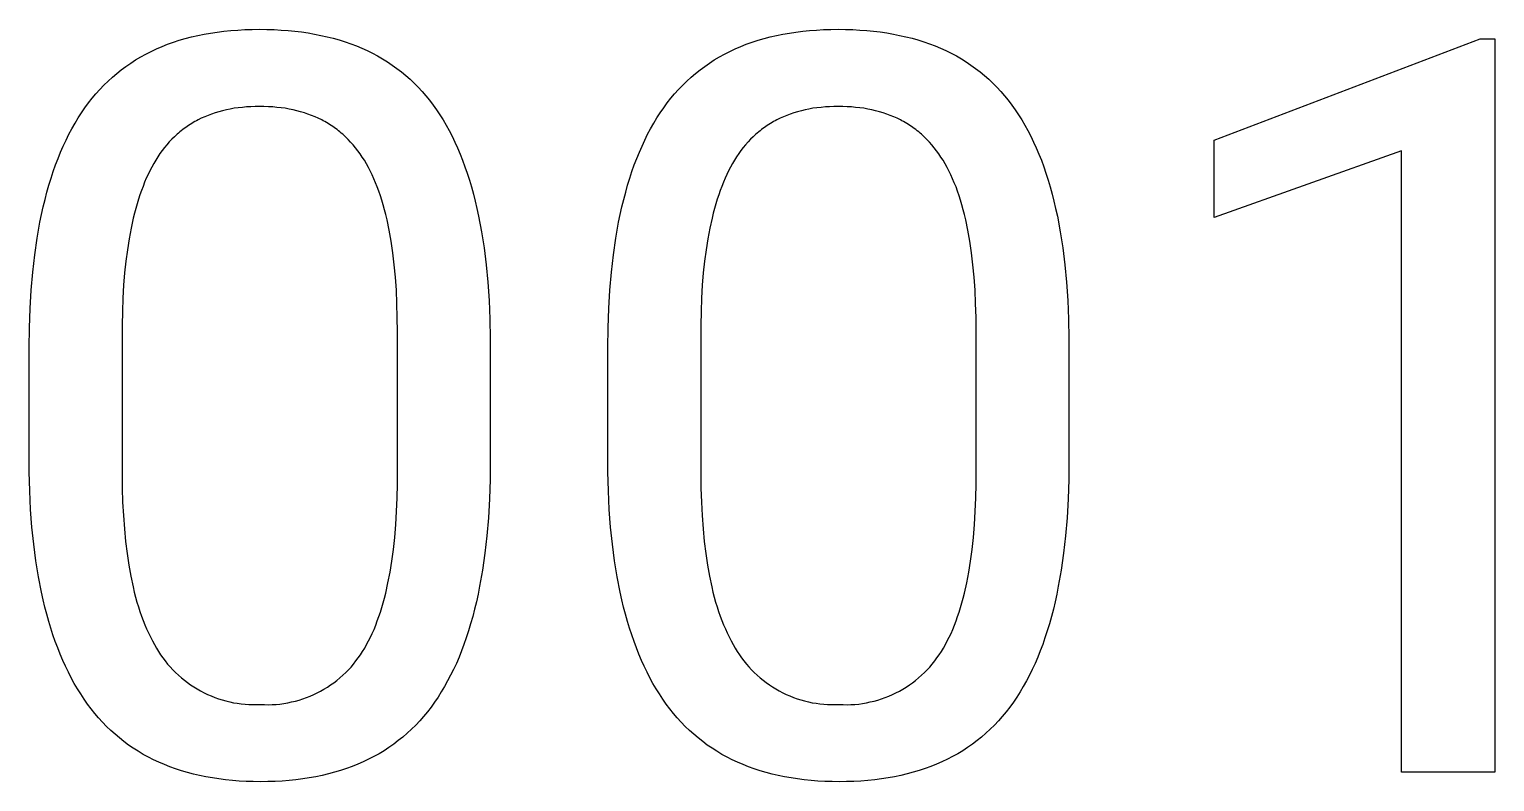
# Model space of a CAD drawing. Header units: millimetres. Extents: x -2542 to 6192, y -257 to 5845.
# Drawn here: x 4382.1 to 4502.9, y 127.8 to 189.9 of the extents above; entities that cross this region are included whole.
import ezdxf

# ---------------------------------------------------------------- set-up
doc = ezdxf.new("R2010")
doc.units = ezdxf.units.MM
doc.header["$MEASUREMENT"] = 0
doc.layers.add('Domyślny', color=7, linetype='Continuous', true_color=0x000000)

msp = doc.modelspace()

# ---------------------------------------------------------------- linework, layer by layer
at = {"layer": 'Domyślny'}
for p, q in [((4398.11, 189.74), (4398.68, 189.8)), ((4398.68, 189.8), (4399.25, 189.84)), ((4399.25, 189.84), (4399.84, 189.87)), ((4399.84, 189.87), (4400.44, 189.89)), ((4400.44, 189.89), (4401.05, 189.9)), ((4401.05, 189.9), (4401.65, 189.89)), ((4401.65, 189.89), (4402.24, 189.87)), ((4402.24, 189.87), (4402.83, 189.84)), ((4402.83, 189.84), (4403.4, 189.8)), ((4403.4, 189.8), (4403.96, 189.75)), ((4445.85, 189.74), (4446.42, 189.8)), ((4446.42, 189.8), (4447, 189.84)), ((4447, 189.84), (4447.58, 189.87)), ((4447.58, 189.87), (4448.18, 189.89)), ((4448.18, 189.89), (4448.79, 189.9)), ((4448.79, 189.9), (4449.39, 189.89)), ((4449.39, 189.89), (4449.98, 189.87)), ((4449.98, 189.87), (4450.57, 189.84)), ((4450.57, 189.84), (4451.14, 189.8)), ((4451.14, 189.8), (4451.7, 189.75)), ((4393, 188.48), (4393.46, 188.66)), ((4393.46, 188.66), (4393.94, 188.83)), ((4393.94, 188.83), (4394.42, 188.99)), ((4394.42, 188.99), (4394.92, 189.13)), ((4394.92, 189.13), (4395.43, 189.27)), ((4395.43, 189.27), (4395.94, 189.39)), ((4395.94, 189.39), (4396.47, 189.49)), ((4396.47, 189.49), (4397.01, 189.59)), ((4397.01, 189.59), (4397.55, 189.67)), ((4397.55, 189.67), (4398.11, 189.74)), ((4403.96, 189.75), (4404.51, 189.68)), ((4404.51, 189.68), (4405.06, 189.6)), ((4405.06, 189.6), (4405.59, 189.51)), ((4405.59, 189.51), (4406.11, 189.4)), ((4406.11, 189.4), (4406.62, 189.29)), ((4406.62, 189.29), (4407.13, 189.16)), ((4407.13, 189.16), (4407.62, 189.02)), ((4407.62, 189.02), (4408.1, 188.87)), ((4408.1, 188.87), (4408.57, 188.7)), ((4408.57, 188.7), (4409.04, 188.53)), ((4440.74, 188.48), (4441.2, 188.66)), ((4441.2, 188.66), (4441.68, 188.83)), ((4441.68, 188.83), (4442.17, 188.99)), ((4442.17, 188.99), (4442.66, 189.13)), ((4442.66, 189.13), (4443.17, 189.27)), ((4443.17, 189.27), (4443.68, 189.39)), ((4443.68, 189.39), (4444.21, 189.49)), ((4444.21, 189.49), (4444.75, 189.59)), ((4444.75, 189.59), (4445.29, 189.67)), ((4445.29, 189.67), (4445.85, 189.74)), ((4451.7, 189.75), (4452.25, 189.68)), ((4452.25, 189.68), (4452.8, 189.6)), ((4452.8, 189.6), (4453.33, 189.51)), ((4453.33, 189.51), (4453.85, 189.4)), ((4453.85, 189.4), (4454.36, 189.29)), ((4454.36, 189.29), (4454.87, 189.16)), ((4454.87, 189.16), (4455.36, 189.02)), ((4455.36, 189.02), (4455.84, 188.87)), ((4455.84, 188.87), (4456.31, 188.7)), ((4456.31, 188.7), (4456.78, 188.53)), ((4479.81, 180.75), (4501.74, 189.1)), ((4501.74, 189.1), (4502.94, 189.1)), ((4502.94, 189.1), (4502.94, 128.63)), ((4390.82, 187.37), (4391.24, 187.62)), ((4391.24, 187.62), (4391.66, 187.85)), ((4391.66, 187.85), (4392.1, 188.07)), ((4392.1, 188.07), (4392.54, 188.28)), ((4392.54, 188.28), (4393, 188.48)), ((4409.04, 188.53), (4409.49, 188.34)), ((4409.49, 188.34), (4409.93, 188.14)), ((4409.93, 188.14), (4410.36, 187.92)), ((4410.36, 187.92), (4410.78, 187.7)), ((4410.78, 187.7), (4411.2, 187.46)), ((4411.2, 187.46), (4411.6, 187.21)), ((4438.56, 187.37), (4438.98, 187.62)), ((4438.98, 187.62), (4439.4, 187.85)), ((4439.4, 187.85), (4439.84, 188.07)), ((4439.84, 188.07), (4440.28, 188.28)), ((4440.28, 188.28), (4440.74, 188.48)), ((4456.78, 188.53), (4457.23, 188.34)), ((4457.23, 188.34), (4457.67, 188.14)), ((4457.67, 188.14), (4458.1, 187.92)), ((4458.1, 187.92), (4458.53, 187.7)), ((4458.53, 187.7), (4458.94, 187.46)), ((4458.94, 187.46), (4459.34, 187.21)), ((4388.9, 185.95), (4389.27, 186.26)), ((4389.27, 186.26), (4389.64, 186.55)), ((4389.64, 186.55), (4390.02, 186.84)), ((4390.02, 186.84), (4390.42, 187.11)), ((4390.42, 187.11), (4390.82, 187.37)), ((4411.6, 187.21), (4411.99, 186.95)), ((4411.99, 186.95), (4412.37, 186.67)), ((4412.37, 186.67), (4412.75, 186.39)), ((4412.75, 186.39), (4413.11, 186.09)), ((4436.64, 185.95), (4437.01, 186.26)), ((4437.01, 186.26), (4437.38, 186.55)), ((4437.38, 186.55), (4437.77, 186.84)), ((4437.77, 186.84), (4438.16, 187.11)), ((4438.16, 187.11), (4438.56, 187.37)), ((4459.34, 187.21), (4459.73, 186.95)), ((4459.73, 186.95), (4460.12, 186.67)), ((4460.12, 186.67), (4460.49, 186.39)), ((4460.49, 186.39), (4460.85, 186.09)), ((4387.87, 184.94), (4388.21, 185.29)), ((4388.21, 185.29), (4388.55, 185.63)), ((4388.55, 185.63), (4388.9, 185.95)), ((4413.11, 186.09), (4413.46, 185.78)), ((4413.46, 185.78), (4413.8, 185.45)), ((4413.8, 185.45), (4414.13, 185.12)), ((4414.13, 185.12), (4414.46, 184.77)), ((4435.62, 184.94), (4435.95, 185.29)), ((4435.95, 185.29), (4436.29, 185.63)), ((4436.29, 185.63), (4436.64, 185.95)), ((4460.85, 186.09), (4461.2, 185.78)), ((4461.2, 185.78), (4461.54, 185.45)), ((4461.54, 185.45), (4461.88, 185.12)), ((4461.88, 185.12), (4462.2, 184.77)), ((4386.64, 183.43), (4386.94, 183.82)), ((4386.94, 183.82), (4387.24, 184.21)), ((4387.24, 184.21), (4387.55, 184.58)), ((4387.55, 184.58), (4387.87, 184.94)), ((4414.46, 184.77), (4414.77, 184.41)), ((4414.77, 184.41), (4415.07, 184.04)), ((4415.07, 184.04), (4415.36, 183.65)), ((4434.39, 183.43), (4434.68, 183.82)), ((4434.68, 183.82), (4434.98, 184.21)), ((4434.98, 184.21), (4435.29, 184.58)), ((4435.29, 184.58), (4435.62, 184.94)), ((4462.2, 184.77), (4462.51, 184.41)), ((4462.51, 184.41), (4462.81, 184.04)), ((4462.81, 184.04), (4463.1, 183.65)), ((4385.82, 182.15), (4386.09, 182.59)), ((4386.09, 182.59), (4386.36, 183.02)), ((4386.36, 183.02), (4386.64, 183.43)), ((4396.24, 182.56), (4395.97, 182.43)), ((4396.52, 182.68), (4396.24, 182.56)), ((4396.8, 182.8), (4396.52, 182.68)), ((4397.09, 182.91), (4396.8, 182.8)), ((4397.38, 183.01), (4397.09, 182.91)), ((4397.69, 183.1), (4397.38, 183.01)), ((4397.99, 183.18), (4397.69, 183.1)), ((4398.31, 183.26), (4397.99, 183.18)), ((4398.63, 183.32), (4398.31, 183.26)), ((4398.96, 183.38), (4398.63, 183.32)), ((4399.29, 183.42), (4398.96, 183.38)), ((4399.63, 183.46), (4399.29, 183.42)), ((4399.97, 183.49), (4399.63, 183.46)), ((4400.33, 183.51), (4399.97, 183.49)), ((4400.68, 183.53), (4400.33, 183.51)), ((4401.05, 183.53), (4400.68, 183.53)), ((4401.41, 183.53), (4401.05, 183.53)), ((4401.77, 183.51), (4401.41, 183.53)), ((4402.13, 183.49), (4401.77, 183.51)), ((4402.48, 183.46), (4402.13, 183.49)), ((4402.82, 183.42), (4402.48, 183.46)), ((4403.15, 183.38), (4402.82, 183.42)), ((4403.48, 183.32), (4403.15, 183.38)), ((4403.81, 183.25), (4403.48, 183.32)), ((4404.12, 183.18), (4403.81, 183.25)), ((4404.43, 183.1), (4404.12, 183.18)), ((4404.74, 183.01), (4404.43, 183.1)), ((4405.04, 182.91), (4404.74, 183.01)), ((4405.33, 182.8), (4405.04, 182.91)), ((4405.62, 182.68), (4405.33, 182.8)), ((4405.89, 182.56), (4405.62, 182.68)), ((4406.17, 182.42), (4405.89, 182.56)), ((4415.36, 183.65), (4415.65, 183.26)), ((4415.65, 183.26), (4415.92, 182.85)), ((4415.92, 182.85), (4416.19, 182.42)), ((4433.56, 182.15), (4433.83, 182.59)), ((4433.83, 182.59), (4434.1, 183.02)), ((4434.1, 183.02), (4434.39, 183.43)), ((4443.98, 182.56), (4443.71, 182.43)), ((4444.26, 182.68), (4443.98, 182.56)), ((4444.54, 182.8), (4444.26, 182.68)), ((4444.83, 182.91), (4444.54, 182.8)), ((4445.13, 183.01), (4444.83, 182.91)), ((4445.43, 183.1), (4445.13, 183.01)), ((4445.74, 183.18), (4445.43, 183.1)), ((4446.05, 183.26), (4445.74, 183.18)), ((4446.37, 183.32), (4446.05, 183.26)), ((4446.7, 183.38), (4446.37, 183.32)), ((4447.03, 183.42), (4446.7, 183.38)), ((4447.37, 183.46), (4447.03, 183.42)), ((4447.72, 183.49), (4447.37, 183.46)), ((4448.07, 183.51), (4447.72, 183.49)), ((4448.42, 183.53), (4448.07, 183.51)), ((4448.79, 183.53), (4448.42, 183.53)), ((4449.16, 183.53), (4448.79, 183.53)), ((4449.52, 183.51), (4449.16, 183.53)), ((4449.87, 183.49), (4449.52, 183.51)), ((4450.22, 183.46), (4449.87, 183.49)), ((4450.56, 183.42), (4450.22, 183.46)), ((4450.9, 183.38), (4450.56, 183.42)), ((4451.23, 183.32), (4450.9, 183.38)), ((4451.55, 183.25), (4451.23, 183.32)), ((4451.87, 183.18), (4451.55, 183.25)), ((4452.18, 183.1), (4451.87, 183.18)), ((4452.48, 183.01), (4452.18, 183.1)), ((4452.78, 182.91), (4452.48, 183.01)), ((4453.07, 182.8), (4452.78, 182.91)), ((4453.36, 182.68), (4453.07, 182.8)), ((4453.64, 182.56), (4453.36, 182.68)), ((4453.91, 182.42), (4453.64, 182.56)), ((4463.1, 183.65), (4463.39, 183.26)), ((4463.39, 183.26), (4463.66, 182.85)), ((4463.66, 182.85), (4463.93, 182.42)), ((4385.32, 181.24), (4385.57, 181.7)), ((4385.57, 181.7), (4385.82, 182.15)), ((4394.36, 181.34), (4394.25, 181.25)), ((4394.47, 181.44), (4394.36, 181.34)), ((4394.59, 181.53), (4394.47, 181.44)), ((4394.71, 181.63), (4394.59, 181.53)), ((4394.83, 181.72), (4394.71, 181.63)), ((4394.95, 181.8), (4394.83, 181.72)), ((4395.07, 181.89), (4394.95, 181.8)), ((4395.19, 181.97), (4395.07, 181.89)), ((4395.32, 182.05), (4395.19, 181.97)), ((4395.45, 182.13), (4395.32, 182.05)), ((4395.57, 182.21), (4395.45, 182.13)), ((4395.7, 182.28), (4395.57, 182.21)), ((4395.84, 182.36), (4395.7, 182.28)), ((4395.97, 182.43), (4395.84, 182.36)), ((4406.3, 182.35), (4406.17, 182.42)), ((4406.44, 182.28), (4406.3, 182.35)), ((4406.57, 182.2), (4406.44, 182.28)), ((4406.7, 182.13), (4406.57, 182.2)), ((4406.82, 182.05), (4406.7, 182.13)), ((4406.95, 181.97), (4406.82, 182.05)), ((4407.08, 181.88), (4406.95, 181.97)), ((4407.2, 181.8), (4407.08, 181.88)), ((4407.32, 181.71), (4407.2, 181.8)), ((4407.44, 181.62), (4407.32, 181.71)), ((4407.56, 181.53), (4407.44, 181.62)), ((4407.68, 181.43), (4407.56, 181.53)), ((4407.79, 181.33), (4407.68, 181.43)), ((4407.91, 181.24), (4407.79, 181.33)), ((4416.19, 182.42), (4416.44, 181.99)), ((4416.44, 181.99), (4416.69, 181.54)), ((4416.69, 181.54), (4416.93, 181.07)), ((4433.06, 181.24), (4433.31, 181.7)), ((4433.31, 181.7), (4433.56, 182.15)), ((4442.1, 181.34), (4441.99, 181.25)), ((4442.22, 181.44), (4442.1, 181.34)), ((4442.33, 181.53), (4442.22, 181.44)), ((4442.45, 181.63), (4442.33, 181.53)), ((4442.57, 181.72), (4442.45, 181.63)), ((4442.69, 181.8), (4442.57, 181.72)), ((4442.81, 181.89), (4442.69, 181.8)), ((4442.93, 181.97), (4442.81, 181.89)), ((4443.06, 182.05), (4442.93, 181.97)), ((4443.19, 182.13), (4443.06, 182.05)), ((4443.32, 182.21), (4443.19, 182.13)), ((4443.45, 182.28), (4443.32, 182.21)), ((4443.58, 182.36), (4443.45, 182.28)), ((4443.71, 182.43), (4443.58, 182.36)), ((4454.04, 182.35), (4453.91, 182.42)), ((4454.18, 182.28), (4454.04, 182.35)), ((4454.31, 182.2), (4454.18, 182.28)), ((4454.44, 182.13), (4454.31, 182.2)), ((4454.57, 182.05), (4454.44, 182.13)), ((4454.69, 181.97), (4454.57, 182.05)), ((4454.82, 181.88), (4454.69, 181.97)), ((4454.94, 181.8), (4454.82, 181.88)), ((4455.06, 181.71), (4454.94, 181.8)), ((4455.18, 181.62), (4455.06, 181.71)), ((4455.3, 181.53), (4455.18, 181.62)), ((4455.42, 181.43), (4455.3, 181.53)), ((4455.53, 181.33), (4455.42, 181.43)), ((4455.65, 181.24), (4455.53, 181.33)), ((4463.93, 182.42), (4464.18, 181.99)), ((4464.18, 181.99), (4464.43, 181.54)), ((4464.43, 181.54), (4464.67, 181.07)), ((4384.63, 179.76), (4384.85, 180.27)), ((4384.85, 180.27), (4385.08, 180.76)), ((4385.08, 180.76), (4385.32, 181.24)), ((4393.2, 180.14), (4393.01, 179.9)), ((4393.4, 180.38), (4393.2, 180.14)), ((4393.6, 180.61), (4393.4, 180.38)), ((4393.81, 180.83), (4393.6, 180.61)), ((4394.03, 181.04), (4393.81, 180.83)), ((4394.14, 181.15), (4394.03, 181.04)), ((4394.25, 181.25), (4394.14, 181.15)), ((4408.02, 181.14), (4407.91, 181.24)), ((4408.13, 181.03), (4408.02, 181.14)), ((4408.35, 180.82), (4408.13, 181.03)), ((4408.56, 180.6), (4408.35, 180.82)), ((4408.76, 180.37), (4408.56, 180.6)), ((4408.96, 180.13), (4408.76, 180.37)), ((4409.15, 179.88), (4408.96, 180.13)), ((4416.93, 181.07), (4417.16, 180.6)), ((4417.16, 180.6), (4417.38, 180.11)), ((4432.38, 179.76), (4432.6, 180.27)), ((4432.6, 180.27), (4432.82, 180.76)), ((4432.82, 180.76), (4433.06, 181.24)), ((4440.95, 180.14), (4440.76, 179.9)), ((4441.14, 180.38), (4440.95, 180.14)), ((4441.34, 180.61), (4441.14, 180.38)), ((4441.55, 180.83), (4441.34, 180.61)), ((4441.77, 181.04), (4441.55, 180.83)), ((4441.88, 181.15), (4441.77, 181.04)), ((4441.99, 181.25), (4441.88, 181.15)), ((4455.76, 181.14), (4455.65, 181.24)), ((4455.87, 181.03), (4455.76, 181.14)), ((4456.09, 180.82), (4455.87, 181.03)), ((4456.3, 180.6), (4456.09, 180.82)), ((4456.51, 180.37), (4456.3, 180.6)), ((4456.7, 180.13), (4456.51, 180.37)), ((4456.9, 179.88), (4456.7, 180.13)), ((4464.67, 181.07), (4464.9, 180.6)), ((4464.9, 180.6), (4465.12, 180.11)), ((4479.81, 174.38), (4479.81, 180.75)), ((4384.22, 178.71), (4384.42, 179.24)), ((4384.42, 179.24), (4384.63, 179.76)), ((4392.48, 179.11), (4392.32, 178.82)), ((4392.65, 179.38), (4392.48, 179.11)), ((4392.83, 179.64), (4392.65, 179.38)), ((4393.01, 179.9), (4392.83, 179.64)), ((4409.34, 179.63), (4409.15, 179.88)), ((4409.52, 179.36), (4409.34, 179.63)), ((4409.69, 179.09), (4409.52, 179.36)), ((4409.86, 178.8), (4409.69, 179.09)), ((4417.38, 180.11), (4417.59, 179.6)), ((4417.59, 179.6), (4417.8, 179.09)), ((4417.8, 179.09), (4417.99, 178.56)), ((4431.96, 178.71), (4432.16, 179.24)), ((4432.16, 179.24), (4432.38, 179.76)), ((4440.22, 179.11), (4440.06, 178.82)), ((4440.39, 179.38), (4440.22, 179.11)), ((4440.57, 179.64), (4440.39, 179.38)), ((4440.76, 179.9), (4440.57, 179.64)), ((4457.08, 179.63), (4456.9, 179.88)), ((4457.26, 179.36), (4457.08, 179.63)), ((4457.44, 179.09), (4457.26, 179.36)), ((4457.6, 178.8), (4457.44, 179.09)), ((4465.12, 180.11), (4465.34, 179.6)), ((4465.34, 179.6), (4465.54, 179.09)), ((4465.54, 179.09), (4465.74, 178.56)), ((4495.24, 179.88), (4479.81, 174.38)), ((4495.24, 128.63), (4495.24, 179.88)), ((4383.84, 177.61), (4384.03, 178.17)), ((4384.03, 178.17), (4384.22, 178.71)), ((4391.85, 177.93), (4391.7, 177.61)), ((4392, 178.23), (4391.85, 177.93)), ((4392.15, 178.53), (4392, 178.23)), ((4392.32, 178.82), (4392.15, 178.53)), ((4410.02, 178.51), (4409.86, 178.8)), ((4410.18, 178.21), (4410.02, 178.51)), ((4410.33, 177.89), (4410.18, 178.21)), ((4410.48, 177.57), (4410.33, 177.89)), ((4417.99, 178.56), (4418.18, 178.02)), ((4418.18, 178.02), (4418.36, 177.46)), ((4431.59, 177.61), (4431.77, 178.17)), ((4431.77, 178.17), (4431.96, 178.71)), ((4439.59, 177.93), (4439.45, 177.61)), ((4439.74, 178.23), (4439.59, 177.93)), ((4439.9, 178.53), (4439.74, 178.23)), ((4440.06, 178.82), (4439.9, 178.53)), ((4457.77, 178.51), (4457.6, 178.8)), ((4457.92, 178.21), (4457.77, 178.51)), ((4458.08, 177.89), (4457.92, 178.21)), ((4458.22, 177.57), (4458.08, 177.89)), ((4465.74, 178.56), (4465.92, 178.02)), ((4465.92, 178.02), (4466.1, 177.46)), ((4383.5, 176.45), (4383.67, 177.04)), ((4383.67, 177.04), (4383.84, 177.61)), ((4391.3, 176.6), (4391.17, 176.24)), ((4391.43, 176.94), (4391.3, 176.6)), ((4391.56, 177.28), (4391.43, 176.94)), ((4391.7, 177.61), (4391.56, 177.28)), ((4410.62, 177.24), (4410.48, 177.57)), ((4410.76, 176.89), (4410.62, 177.24)), ((4410.89, 176.54), (4410.76, 176.89)), ((4411.01, 176.17), (4410.89, 176.54)), ((4418.36, 177.46), (4418.53, 176.89)), ((4418.53, 176.89), (4418.69, 176.31)), ((4431.25, 176.45), (4431.41, 177.04)), ((4431.41, 177.04), (4431.59, 177.61)), ((4439.04, 176.6), (4438.92, 176.24)), ((4439.17, 176.94), (4439.04, 176.6)), ((4439.31, 177.28), (4439.17, 176.94)), ((4439.45, 177.61), (4439.31, 177.28)), ((4458.36, 177.24), (4458.22, 177.57)), ((4458.5, 176.89), (4458.36, 177.24)), ((4458.63, 176.54), (4458.5, 176.89)), ((4458.75, 176.17), (4458.63, 176.54)), ((4466.1, 177.46), (4466.27, 176.89)), ((4466.27, 176.89), (4466.43, 176.31)), ((4383.2, 175.24), (4383.35, 175.85)), ((4383.35, 175.85), (4383.5, 176.45)), ((4390.94, 175.5), (4390.83, 175.12)), ((4391.05, 175.88), (4390.94, 175.5)), ((4391.17, 176.24), (4391.05, 175.88)), ((4411.13, 175.79), (4411.01, 176.17)), ((4411.25, 175.41), (4411.13, 175.79)), ((4411.36, 175.01), (4411.25, 175.41)), ((4418.69, 176.31), (4418.84, 175.71)), ((4418.84, 175.71), (4418.98, 175.11)), ((4430.94, 175.24), (4431.09, 175.85)), ((4431.09, 175.85), (4431.25, 176.45)), ((4438.68, 175.5), (4438.57, 175.12)), ((4438.8, 175.88), (4438.68, 175.5)), ((4438.92, 176.24), (4438.8, 175.88)), ((4458.87, 175.79), (4458.75, 176.17)), ((4458.99, 175.41), (4458.87, 175.79)), ((4459.1, 175.01), (4458.99, 175.41)), ((4466.43, 176.31), (4466.58, 175.71)), ((4466.58, 175.71), (4466.72, 175.11)), ((4382.93, 173.98), (4383.06, 174.62)), ((4383.06, 174.62), (4383.2, 175.24)), ((4390.63, 174.32), (4390.44, 173.49)), ((4390.73, 174.73), (4390.63, 174.32)), ((4390.83, 175.12), (4390.73, 174.73)), ((4411.46, 174.61), (4411.36, 175.01)), ((4411.56, 174.19), (4411.46, 174.61)), ((4411.74, 173.32), (4411.56, 174.19)), ((4418.98, 175.11), (4419.12, 174.48)), ((4419.12, 174.48), (4419.36, 173.2)), ((4430.67, 173.98), (4430.8, 174.62)), ((4430.8, 174.62), (4430.94, 175.24)), ((4438.37, 174.32), (4438.18, 173.49)), ((4438.47, 174.73), (4438.37, 174.32)), ((4438.57, 175.12), (4438.47, 174.73)), ((4459.2, 174.61), (4459.1, 175.01)), ((4459.3, 174.19), (4459.2, 174.61)), ((4459.48, 173.32), (4459.3, 174.19)), ((4466.72, 175.11), (4466.86, 174.48)), ((4466.86, 174.48), (4467.1, 173.2)), ((4382.7, 172.66), (4382.93, 173.98)), ((4390.44, 173.49), (4390.28, 172.62)), ((4411.9, 172.42), (4411.74, 173.32)), ((4419.36, 173.2), (4419.57, 171.86)), ((4430.44, 172.66), (4430.67, 173.98)), ((4438.18, 173.49), (4438.02, 172.62)), ((4459.64, 172.42), (4459.48, 173.32)), ((4467.1, 173.2), (4467.31, 171.86)), ((4382.5, 171.29), (4382.7, 172.66)), ((4390.14, 171.72), (4390.01, 170.78)), ((4390.28, 172.62), (4390.14, 171.72)), ((4412.04, 171.47), (4411.9, 172.42)), ((4419.57, 171.86), (4419.74, 170.47)), ((4430.24, 171.29), (4430.44, 172.66)), ((4437.88, 171.72), (4437.76, 170.78)), ((4438.02, 172.62), (4437.88, 171.72)), ((4459.78, 171.47), (4459.64, 172.42)), ((4467.31, 171.86), (4467.48, 170.47)), ((4382.34, 169.87), (4382.5, 171.29)), ((4390.01, 170.78), (4389.91, 169.8)), ((4412.16, 170.48), (4412.04, 171.47)), ((4412.25, 169.46), (4412.16, 170.48)), ((4419.74, 170.47), (4419.88, 169.03)), ((4430.08, 169.87), (4430.24, 171.29)), ((4437.76, 170.78), (4437.65, 169.8)), ((4459.9, 170.48), (4459.78, 171.47)), ((4459.99, 169.46), (4459.9, 170.48)), ((4467.48, 170.47), (4467.62, 169.03)), ((4382.21, 168.39), (4382.34, 169.87)), ((4389.91, 169.8), (4389.83, 168.78)), ((4412.33, 168.38), (4412.25, 169.46)), ((4429.95, 168.39), (4430.08, 169.87)), ((4437.65, 169.8), (4437.57, 168.78)), ((4460.07, 168.38), (4459.99, 169.46)), ((4382.12, 166.86), (4382.21, 168.39)), ((4389.83, 168.78), (4389.77, 167.72)), ((4412.38, 167.27), (4412.33, 168.38)), ((4419.88, 169.03), (4419.98, 167.54)), ((4429.86, 166.86), (4429.95, 168.39)), ((4437.57, 168.78), (4437.51, 167.72)), ((4460.12, 167.27), (4460.07, 168.38)), ((4467.62, 169.03), (4467.72, 167.54)), ((4382.07, 165.27), (4382.12, 166.86)), ((4389.77, 167.72), (4389.73, 166.63)), ((4412.41, 166.12), (4412.38, 167.27)), ((4419.98, 167.54), (4420.05, 165.99)), ((4429.81, 165.27), (4429.86, 166.86)), ((4437.51, 167.72), (4437.47, 166.63)), ((4460.15, 166.12), (4460.12, 167.27)), ((4467.72, 167.54), (4467.79, 165.99)), ((4389.73, 166.63), (4389.71, 165.5)), ((4412.42, 164.93), (4412.41, 166.12)), ((4420.05, 165.99), (4420.08, 164.39)), ((4437.47, 166.63), (4437.45, 165.5)), ((4460.16, 164.93), (4460.15, 166.12)), ((4467.79, 165.99), (4467.82, 164.39)), ((4382.05, 163.63), (4382.07, 165.27)), ((4389.71, 165.5), (4389.71, 153.26)), ((4412.42, 152.39), (4412.42, 164.93)), ((4429.79, 163.63), (4429.81, 165.27)), ((4437.45, 165.5), (4437.45, 153.26)), ((4460.16, 152.39), (4460.16, 164.93)), ((4382.05, 153.39), (4382.05, 163.63)), ((4420.08, 164.39), (4420.08, 154.43)), ((4429.79, 153.39), (4429.79, 163.63)), ((4467.82, 164.39), (4467.82, 154.43)), ((4420.08, 154.43), (4420.06, 152.77)), ((4467.82, 154.43), (4467.81, 152.77)), ((4382.09, 151.82), (4382.05, 153.39)), ((4389.71, 153.26), (4389.72, 152.06)), ((4412.4, 151.24), (4412.42, 152.39)), ((4420.06, 152.77), (4420.01, 151.16)), ((4429.83, 151.82), (4429.79, 153.39)), ((4437.45, 153.26), (4437.46, 152.06)), ((4460.14, 151.24), (4460.16, 152.39)), ((4467.81, 152.77), (4467.75, 151.16)), ((4382.16, 150.3), (4382.09, 151.82)), ((4389.72, 152.06), (4389.75, 150.9)), ((4412.35, 150.12), (4412.4, 151.24)), ((4420.01, 151.16), (4419.92, 149.61)), ((4429.9, 150.3), (4429.83, 151.82)), ((4437.46, 152.06), (4437.49, 150.9)), ((4460.09, 150.12), (4460.14, 151.24)), ((4467.75, 151.16), (4467.66, 149.61)), ((4382.27, 148.84), (4382.16, 150.3)), ((4389.75, 150.9), (4389.81, 149.78)), ((4412.28, 149.04), (4412.35, 150.12)), ((4430.01, 148.84), (4429.9, 150.3)), ((4437.49, 150.9), (4437.55, 149.78)), ((4460.03, 149.04), (4460.09, 150.12)), ((4382.41, 147.42), (4382.27, 148.84)), ((4389.81, 149.78), (4389.89, 148.7)), ((4389.89, 148.7), (4389.99, 147.66)), ((4412.2, 147.99), (4412.28, 149.04)), ((4419.92, 149.61), (4419.79, 148.12)), ((4430.15, 147.42), (4430.01, 148.84)), ((4437.55, 149.78), (4437.63, 148.7)), ((4437.63, 148.7), (4437.73, 147.66)), ((4459.94, 147.99), (4460.03, 149.04)), ((4467.66, 149.61), (4467.54, 148.12)), ((4389.99, 147.66), (4390.11, 146.66)), ((4412.09, 146.99), (4412.2, 147.99)), ((4419.79, 148.12), (4419.63, 146.68)), ((4437.73, 147.66), (4437.85, 146.66)), ((4459.83, 146.99), (4459.94, 147.99)), ((4467.54, 148.12), (4467.37, 146.68)), ((4382.59, 146.05), (4382.41, 147.42)), ((4390.11, 146.66), (4390.25, 145.7)), ((4411.96, 146.03), (4412.09, 146.99)), ((4419.63, 146.68), (4419.44, 145.29)), ((4430.33, 146.05), (4430.15, 147.42)), ((4437.85, 146.66), (4437.99, 145.7)), ((4459.7, 146.03), (4459.83, 146.99)), ((4467.37, 146.68), (4467.18, 145.29)), ((4382.8, 144.73), (4382.59, 146.05)), ((4390.25, 145.7), (4390.42, 144.78)), ((4411.64, 144.23), (4411.81, 145.11)), ((4411.81, 145.11), (4411.96, 146.03)), ((4419.44, 145.29), (4419.2, 143.96)), ((4430.55, 144.73), (4430.33, 146.05)), ((4437.99, 145.7), (4438.16, 144.78)), ((4459.38, 144.23), (4459.55, 145.11)), ((4459.55, 145.11), (4459.7, 146.03)), ((4467.18, 145.29), (4466.94, 143.96)), ((4383.05, 143.46), (4382.8, 144.73)), ((4390.42, 144.78), (4390.61, 143.9)), ((4390.61, 143.9), (4390.71, 143.48)), ((4411.45, 143.38), (4411.64, 144.23)), ((4419.2, 143.96), (4419.07, 143.31)), ((4430.79, 143.46), (4430.55, 144.73)), ((4438.16, 144.78), (4438.35, 143.9)), ((4438.35, 143.9), (4438.45, 143.48)), ((4459.19, 143.38), (4459.38, 144.23)), ((4466.94, 143.96), (4466.81, 143.31)), ((4383.19, 142.84), (4383.05, 143.46)), ((4383.33, 142.23), (4383.19, 142.84)), ((4390.71, 143.48), (4390.82, 143.06)), ((4390.82, 143.06), (4390.93, 142.65)), ((4390.93, 142.65), (4391.05, 142.26)), ((4411.24, 142.58), (4411.35, 142.98)), ((4411.35, 142.98), (4411.45, 143.38)), ((4418.93, 142.68), (4418.79, 142.06)), ((4419.07, 143.31), (4418.93, 142.68)), ((4430.93, 142.84), (4430.79, 143.46)), ((4431.08, 142.23), (4430.93, 142.84)), ((4438.45, 143.48), (4438.56, 143.06)), ((4438.56, 143.06), (4438.67, 142.65)), ((4438.67, 142.65), (4438.79, 142.26)), ((4458.98, 142.58), (4459.09, 142.98)), ((4459.09, 142.98), (4459.19, 143.38)), ((4466.67, 142.68), (4466.53, 142.06)), ((4466.81, 143.31), (4466.67, 142.68)), ((4383.49, 141.64), (4383.33, 142.23)), ((4383.65, 141.06), (4383.49, 141.64)), ((4391.05, 142.26), (4391.17, 141.87)), ((4391.17, 141.87), (4391.3, 141.5)), ((4391.3, 141.5), (4391.44, 141.13)), ((4410.76, 141.09), (4410.89, 141.45)), ((4410.89, 141.45), (4411.01, 141.81)), ((4411.01, 141.81), (4411.13, 142.19)), ((4411.13, 142.19), (4411.24, 142.58)), ((4418.63, 141.45), (4418.46, 140.86)), ((4418.79, 142.06), (4418.63, 141.45)), ((4431.23, 141.64), (4431.08, 142.23)), ((4431.39, 141.06), (4431.23, 141.64)), ((4438.79, 142.26), (4438.91, 141.87)), ((4438.91, 141.87), (4439.04, 141.5)), ((4439.04, 141.5), (4439.18, 141.13)), ((4458.5, 141.09), (4458.63, 141.45)), ((4458.63, 141.45), (4458.75, 141.81)), ((4458.75, 141.81), (4458.87, 142.19)), ((4458.87, 142.19), (4458.98, 142.58)), ((4466.37, 141.45), (4466.2, 140.86)), ((4466.53, 142.06), (4466.37, 141.45)), ((4383.82, 140.49), (4383.65, 141.06)), ((4384, 139.94), (4383.82, 140.49)), ((4391.44, 141.13), (4391.58, 140.78)), ((4391.58, 140.78), (4391.73, 140.43)), ((4391.73, 140.43), (4391.88, 140.1)), ((4410.34, 140.07), (4410.49, 140.4)), ((4410.49, 140.4), (4410.63, 140.74)), ((4410.63, 140.74), (4410.76, 141.09)), ((4418.29, 140.28), (4418.1, 139.71)), ((4418.46, 140.86), (4418.29, 140.28)), ((4431.57, 140.49), (4431.39, 141.06)), ((4431.75, 139.94), (4431.57, 140.49)), ((4439.18, 141.13), (4439.32, 140.78)), ((4439.32, 140.78), (4439.47, 140.43)), ((4439.47, 140.43), (4439.62, 140.1)), ((4458.09, 140.07), (4458.23, 140.4)), ((4458.23, 140.4), (4458.37, 140.74)), ((4458.37, 140.74), (4458.5, 141.09)), ((4466.03, 140.28), (4465.84, 139.71)), ((4466.2, 140.86), (4466.03, 140.28)), ((4384.19, 139.4), (4384, 139.94)), ((4384.39, 138.87), (4384.19, 139.4)), ((4391.88, 140.1), (4392.04, 139.77)), ((4392.04, 139.77), (4392.2, 139.45)), ((4392.2, 139.45), (4392.37, 139.15)), ((4392.37, 139.15), (4392.54, 138.85)), ((4409.72, 138.86), (4409.88, 139.15)), ((4409.88, 139.15), (4410.04, 139.45)), ((4410.04, 139.45), (4410.19, 139.76)), ((4410.19, 139.76), (4410.34, 140.07)), ((4417.91, 139.16), (4417.71, 138.62)), ((4418.1, 139.71), (4417.91, 139.16)), ((4431.94, 139.4), (4431.75, 139.94)), ((4432.13, 138.87), (4431.94, 139.4)), ((4439.62, 140.1), (4439.78, 139.77)), ((4439.78, 139.77), (4439.94, 139.45)), ((4439.94, 139.45), (4440.11, 139.15)), ((4440.11, 139.15), (4440.28, 138.85)), ((4457.46, 138.86), (4457.62, 139.15)), ((4457.62, 139.15), (4457.78, 139.45)), ((4457.78, 139.45), (4457.94, 139.76)), ((4457.94, 139.76), (4458.09, 140.07)), ((4465.65, 139.16), (4465.45, 138.62)), ((4465.84, 139.71), (4465.65, 139.16)), ((4384.6, 138.35), (4384.39, 138.87)), ((4384.81, 137.84), (4384.6, 138.35)), ((4385.04, 137.35), (4384.81, 137.84)), ((4392.54, 138.85), (4392.71, 138.58)), ((4392.71, 138.58), (4392.88, 138.31)), ((4392.88, 138.31), (4393.07, 138.05)), ((4393.07, 138.05), (4393.26, 137.79)), ((4409, 137.79), (4409.19, 138.05)), ((4409.19, 138.05), (4409.37, 138.31)), ((4409.37, 138.31), (4409.55, 138.58)), ((4409.55, 138.58), (4409.72, 138.86)), ((4417.5, 138.1), (4417.28, 137.59)), ((4417.71, 138.62), (4417.5, 138.1)), ((4432.34, 138.35), (4432.13, 138.87)), ((4432.56, 137.84), (4432.34, 138.35)), ((4432.78, 137.35), (4432.56, 137.84)), ((4440.28, 138.85), (4440.45, 138.58)), ((4440.45, 138.58), (4440.63, 138.31)), ((4440.63, 138.31), (4440.81, 138.05)), ((4440.81, 138.05), (4441, 137.79)), ((4456.74, 137.79), (4456.93, 138.05)), ((4456.93, 138.05), (4457.12, 138.31)), ((4457.12, 138.31), (4457.29, 138.58)), ((4457.29, 138.58), (4457.46, 138.86)), ((4465.24, 138.1), (4465.02, 137.59)), ((4465.45, 138.62), (4465.24, 138.1)), ((4385.27, 136.87), (4385.04, 137.35)), ((4385.51, 136.4), (4385.27, 136.87)), ((4393.26, 137.79), (4393.46, 137.54)), ((4393.46, 137.54), (4393.67, 137.3)), ((4393.67, 137.3), (4393.89, 137.06)), ((4393.89, 137.06), (4394.12, 136.84)), ((4394.12, 136.84), (4394.35, 136.62)), ((4394.35, 136.62), (4394.6, 136.41)), ((4407.67, 136.39), (4407.91, 136.61)), ((4407.91, 136.61), (4408.15, 136.83)), ((4408.15, 136.83), (4408.37, 137.06)), ((4408.37, 137.06), (4408.59, 137.29)), ((4408.59, 137.29), (4408.8, 137.54)), ((4408.8, 137.54), (4409, 137.79)), ((4416.81, 136.61), (4416.56, 136.14)), ((4417.05, 137.09), (4416.81, 136.61)), ((4417.28, 137.59), (4417.05, 137.09)), ((4433.01, 136.87), (4432.78, 137.35)), ((4433.25, 136.4), (4433.01, 136.87)), ((4441, 137.79), (4441.21, 137.54)), ((4441.21, 137.54), (4441.42, 137.3)), ((4441.42, 137.3), (4441.63, 137.06)), ((4441.63, 137.06), (4441.86, 136.84)), ((4441.86, 136.84), (4442.1, 136.62)), ((4442.1, 136.62), (4442.34, 136.41)), ((4455.41, 136.39), (4455.65, 136.61)), ((4455.65, 136.61), (4455.89, 136.83)), ((4455.89, 136.83), (4456.11, 137.06)), ((4456.11, 137.06), (4456.33, 137.29)), ((4456.33, 137.29), (4456.54, 137.54)), ((4456.54, 137.54), (4456.74, 137.79)), ((4464.55, 136.61), (4464.31, 136.14)), ((4464.79, 137.09), (4464.55, 136.61)), ((4465.02, 137.59), (4464.79, 137.09)), ((4385.76, 135.94), (4385.51, 136.4)), ((4386.02, 135.5), (4385.76, 135.94)), ((4386.29, 135.07), (4386.02, 135.5)), ((4394.6, 136.41), (4394.84, 136.2)), ((4394.84, 136.2), (4395.1, 136.01)), ((4395.1, 136.01), (4395.36, 135.82)), ((4395.36, 135.82), (4395.63, 135.65)), ((4395.63, 135.65), (4395.9, 135.48)), ((4395.9, 135.48), (4396.18, 135.32)), ((4406.08, 135.3), (4406.36, 135.46)), ((4406.36, 135.46), (4406.64, 135.63)), ((4406.64, 135.63), (4406.91, 135.81)), ((4406.91, 135.81), (4407.17, 135.99)), ((4407.17, 135.99), (4407.42, 136.19)), ((4407.42, 136.19), (4407.67, 136.39)), ((4416.31, 135.68), (4416.04, 135.24)), ((4416.56, 136.14), (4416.31, 135.68)), ((4433.5, 135.94), (4433.25, 136.4)), ((4433.76, 135.5), (4433.5, 135.94)), ((4434.03, 135.07), (4433.76, 135.5)), ((4442.34, 136.41), (4442.59, 136.2)), ((4442.59, 136.2), (4442.84, 136.01)), ((4442.84, 136.01), (4443.1, 135.82)), ((4443.1, 135.82), (4443.37, 135.65)), ((4443.37, 135.65), (4443.64, 135.48)), ((4443.64, 135.48), (4443.92, 135.32)), ((4453.83, 135.3), (4454.11, 135.46)), ((4454.11, 135.46), (4454.38, 135.63)), ((4454.38, 135.63), (4454.65, 135.81)), ((4454.65, 135.81), (4454.91, 135.99)), ((4454.91, 135.99), (4455.17, 136.19)), ((4455.17, 136.19), (4455.41, 136.39)), ((4464.05, 135.68), (4463.79, 135.24)), ((4464.31, 136.14), (4464.05, 135.68)), ((4386.57, 134.65), (4386.29, 135.07)), ((4386.85, 134.24), (4386.57, 134.65)), ((4387.15, 133.85), (4386.85, 134.24)), ((4396.18, 135.32), (4396.47, 135.17)), ((4396.47, 135.17), (4396.76, 135.03)), ((4396.76, 135.03), (4397.05, 134.91)), ((4397.05, 134.91), (4397.35, 134.79)), ((4397.35, 134.79), (4397.65, 134.68)), ((4397.65, 134.68), (4397.96, 134.58)), ((4397.96, 134.58), (4398.27, 134.5)), ((4398.27, 134.5), (4398.58, 134.42)), ((4398.58, 134.42), (4398.89, 134.35)), ((4398.89, 134.35), (4399.21, 134.3)), ((4399.21, 134.3), (4399.53, 134.26)), ((4399.53, 134.26), (4399.85, 134.22)), ((4399.85, 134.22), (4400.17, 134.2)), ((4400.17, 134.2), (4400.49, 134.19)), ((4400.49, 134.19), (4400.81, 134.19)), ((4400.81, 134.19), (4401.13, 134.2)), ((4401.13, 134.2), (4401.45, 134.19)), ((4401.77, 134.18), (4402.09, 134.19)), ((4402.09, 134.19), (4402.41, 134.21)), ((4402.41, 134.21), (4402.73, 134.24)), ((4402.73, 134.24), (4403.05, 134.29)), ((4403.05, 134.29), (4403.37, 134.34)), ((4403.37, 134.34), (4403.68, 134.41)), ((4403.68, 134.41), (4404, 134.48)), ((4404, 134.48), (4404.31, 134.57)), ((4404.31, 134.57), (4404.61, 134.66)), ((4404.61, 134.66), (4404.92, 134.77)), ((4404.92, 134.77), (4405.21, 134.89)), ((4405.21, 134.89), (4405.51, 135.02)), ((4405.51, 135.02), (4405.8, 135.16)), ((4405.8, 135.16), (4406.08, 135.3)), ((4415.49, 134.39), (4415.2, 133.99)), ((4415.77, 134.81), (4415.49, 134.39)), ((4416.04, 135.24), (4415.77, 134.81)), ((4434.31, 134.65), (4434.03, 135.07)), ((4434.59, 134.24), (4434.31, 134.65)), ((4434.89, 133.85), (4434.59, 134.24)), ((4443.92, 135.32), (4444.21, 135.17)), ((4444.21, 135.17), (4444.5, 135.03)), ((4444.5, 135.03), (4444.79, 134.91)), ((4444.79, 134.91), (4445.09, 134.79)), ((4445.09, 134.79), (4445.39, 134.68)), ((4445.39, 134.68), (4445.7, 134.58)), ((4445.7, 134.58), (4446.01, 134.5)), ((4446.01, 134.5), (4446.32, 134.42)), ((4446.32, 134.42), (4446.63, 134.35)), ((4446.63, 134.35), (4446.95, 134.3)), ((4446.95, 134.3), (4447.27, 134.26)), ((4447.27, 134.26), (4447.59, 134.22)), ((4447.59, 134.22), (4447.91, 134.2)), ((4447.91, 134.2), (4448.23, 134.19)), ((4448.23, 134.19), (4448.55, 134.19)), ((4448.55, 134.19), (4448.87, 134.2)), ((4448.87, 134.2), (4449.19, 134.19)), ((4449.51, 134.18), (4449.83, 134.19)), ((4449.83, 134.19), (4450.15, 134.21)), ((4450.15, 134.21), (4450.47, 134.24)), ((4450.47, 134.24), (4450.79, 134.29)), ((4450.79, 134.29), (4451.11, 134.34)), ((4451.11, 134.34), (4451.43, 134.41)), ((4451.43, 134.41), (4451.74, 134.48)), ((4451.74, 134.48), (4452.05, 134.57)), ((4452.05, 134.57), (4452.35, 134.66)), ((4452.35, 134.66), (4452.66, 134.77)), ((4452.66, 134.77), (4452.96, 134.89)), ((4452.96, 134.89), (4453.25, 135.02)), ((4453.25, 135.02), (4453.54, 135.16)), ((4453.54, 135.16), (4453.83, 135.3)), ((4463.23, 134.39), (4462.94, 133.99)), ((4463.51, 134.81), (4463.23, 134.39)), ((4463.79, 135.24), (4463.51, 134.81)), ((4387.45, 133.47), (4387.15, 133.85)), ((4387.77, 133.1), (4387.45, 133.47)), ((4388.09, 132.74), (4387.77, 133.1)), ((4401.45, 134.19), (4401.77, 134.18)), ((4414.58, 133.22), (4414.26, 132.85)), ((4414.89, 133.6), (4414.58, 133.22)), ((4415.2, 133.99), (4414.89, 133.6)), ((4435.19, 133.47), (4434.89, 133.85)), ((4435.51, 133.1), (4435.19, 133.47)), ((4435.83, 132.74), (4435.51, 133.1)), ((4449.19, 134.19), (4449.51, 134.18)), ((4462.32, 133.22), (4462, 132.85)), ((4462.63, 133.6), (4462.32, 133.22)), ((4462.94, 133.99), (4462.63, 133.6)), ((4388.42, 132.4), (4388.09, 132.74)), ((4388.77, 132.06), (4388.42, 132.4)), ((4389.12, 131.75), (4388.77, 132.06)), ((4413.23, 131.83), (4412.87, 131.52)), ((4413.58, 132.16), (4413.23, 131.83)), ((4413.93, 132.5), (4413.58, 132.16)), ((4414.26, 132.85), (4413.93, 132.5)), ((4436.16, 132.4), (4435.83, 132.74)), ((4436.51, 132.06), (4436.16, 132.4)), ((4436.86, 131.75), (4436.51, 132.06)), ((4460.97, 131.83), (4460.61, 131.52)), ((4461.32, 132.16), (4460.97, 131.83)), ((4461.67, 132.5), (4461.32, 132.16)), ((4462, 132.85), (4461.67, 132.5)), ((4389.48, 131.44), (4389.12, 131.75)), ((4389.86, 131.14), (4389.48, 131.44)), ((4390.24, 130.86), (4389.86, 131.14)), ((4390.63, 130.59), (4390.24, 130.86)), ((4391.03, 130.34), (4390.63, 130.59)), ((4411.72, 130.66), (4411.32, 130.39)), ((4412.11, 130.93), (4411.72, 130.66)), ((4412.49, 131.22), (4412.11, 130.93)), ((4412.87, 131.52), (4412.49, 131.22)), ((4437.22, 131.44), (4436.86, 131.75)), ((4437.6, 131.14), (4437.22, 131.44)), ((4437.98, 130.86), (4437.6, 131.14)), ((4438.37, 130.59), (4437.98, 130.86)), ((4438.77, 130.34), (4438.37, 130.59)), ((4459.46, 130.66), (4459.06, 130.39)), ((4459.85, 130.93), (4459.46, 130.66)), ((4460.24, 131.22), (4459.85, 130.93)), ((4460.61, 131.52), (4460.24, 131.22)), ((4391.44, 130.09), (4391.03, 130.34)), ((4391.87, 129.86), (4391.44, 130.09)), ((4392.3, 129.64), (4391.87, 129.86)), ((4392.74, 129.44), (4392.3, 129.64)), ((4393.19, 129.24), (4392.74, 129.44)), ((4409.6, 129.47), (4409.15, 129.27)), ((4410.04, 129.68), (4409.6, 129.47)), ((4410.48, 129.91), (4410.04, 129.68)), ((4410.9, 130.14), (4410.48, 129.91)), ((4411.32, 130.39), (4410.9, 130.14)), ((4439.19, 130.09), (4438.77, 130.34)), ((4439.61, 129.86), (4439.19, 130.09)), ((4440.04, 129.64), (4439.61, 129.86)), ((4440.48, 129.44), (4440.04, 129.64)), ((4440.93, 129.24), (4440.48, 129.44)), ((4457.34, 129.47), (4456.89, 129.27)), ((4457.79, 129.68), (4457.34, 129.47)), ((4458.22, 129.91), (4457.79, 129.68)), ((4458.64, 130.14), (4458.22, 129.91)), ((4459.06, 130.39), (4458.64, 130.14)), ((4393.65, 129.06), (4393.19, 129.24)), ((4394.12, 128.89), (4393.65, 129.06)), ((4394.6, 128.74), (4394.12, 128.89)), ((4395.09, 128.59), (4394.6, 128.74)), ((4395.59, 128.46), (4395.09, 128.59)), ((4396.1, 128.34), (4395.59, 128.46)), ((4396.62, 128.23), (4396.1, 128.34)), ((4397.15, 128.14), (4396.62, 128.23)), ((4405.15, 128.15), (4404.61, 128.06)), ((4405.69, 128.24), (4405.15, 128.15)), ((4406.21, 128.35), (4405.69, 128.24)), ((4406.73, 128.47), (4406.21, 128.35)), ((4407.23, 128.61), (4406.73, 128.47)), ((4407.73, 128.76), (4407.23, 128.61)), ((4408.21, 128.92), (4407.73, 128.76)), ((4408.68, 129.09), (4408.21, 128.92)), ((4409.15, 129.27), (4408.68, 129.09)), ((4441.39, 129.06), (4440.93, 129.24)), ((4441.86, 128.89), (4441.39, 129.06)), ((4442.34, 128.74), (4441.86, 128.89)), ((4442.83, 128.59), (4442.34, 128.74)), ((4443.33, 128.46), (4442.83, 128.59)), ((4443.84, 128.34), (4443.33, 128.46)), ((4444.36, 128.23), (4443.84, 128.34)), ((4444.89, 128.14), (4444.36, 128.23)), ((4452.89, 128.15), (4452.35, 128.06)), ((4453.43, 128.24), (4452.89, 128.15)), ((4453.95, 128.35), (4453.43, 128.24)), ((4454.47, 128.47), (4453.95, 128.35)), ((4454.97, 128.61), (4454.47, 128.47)), ((4455.47, 128.76), (4454.97, 128.61)), ((4455.95, 128.92), (4455.47, 128.76)), ((4456.42, 129.09), (4455.95, 128.92)), ((4456.89, 129.27), (4456.42, 129.09)), ((4502.94, 128.63), (4495.24, 128.63)), ((4397.69, 128.06), (4397.15, 128.14)), ((4398.24, 127.99), (4397.69, 128.06)), ((4398.8, 127.93), (4398.24, 127.99)), ((4399.36, 127.89), (4398.8, 127.93)), ((4399.94, 127.86), (4399.36, 127.89)), ((4400.53, 127.84), (4399.94, 127.86)), ((4401.13, 127.83), (4400.53, 127.84)), ((4401.73, 127.84), (4401.13, 127.83)), ((4402.33, 127.86), (4401.73, 127.84)), ((4402.91, 127.89), (4402.33, 127.86)), ((4403.49, 127.94), (4402.91, 127.89)), ((4404.05, 127.99), (4403.49, 127.94)), ((4404.61, 128.06), (4404.05, 127.99)), ((4445.43, 128.06), (4444.89, 128.14)), ((4445.98, 127.99), (4445.43, 128.06)), ((4446.54, 127.93), (4445.98, 127.99)), ((4447.11, 127.89), (4446.54, 127.93)), ((4447.68, 127.86), (4447.11, 127.89)), ((4448.27, 127.84), (4447.68, 127.86)), ((4448.87, 127.83), (4448.27, 127.84)), ((4449.47, 127.84), (4448.87, 127.83)), ((4450.07, 127.86), (4449.47, 127.84)), ((4450.66, 127.89), (4450.07, 127.86)), ((4451.23, 127.94), (4450.66, 127.89)), ((4451.8, 127.99), (4451.23, 127.94)), ((4452.35, 128.06), (4451.8, 127.99))]:
    msp.add_line(p, q, dxfattribs=at)

doc.saveas('drawing.dxf')
